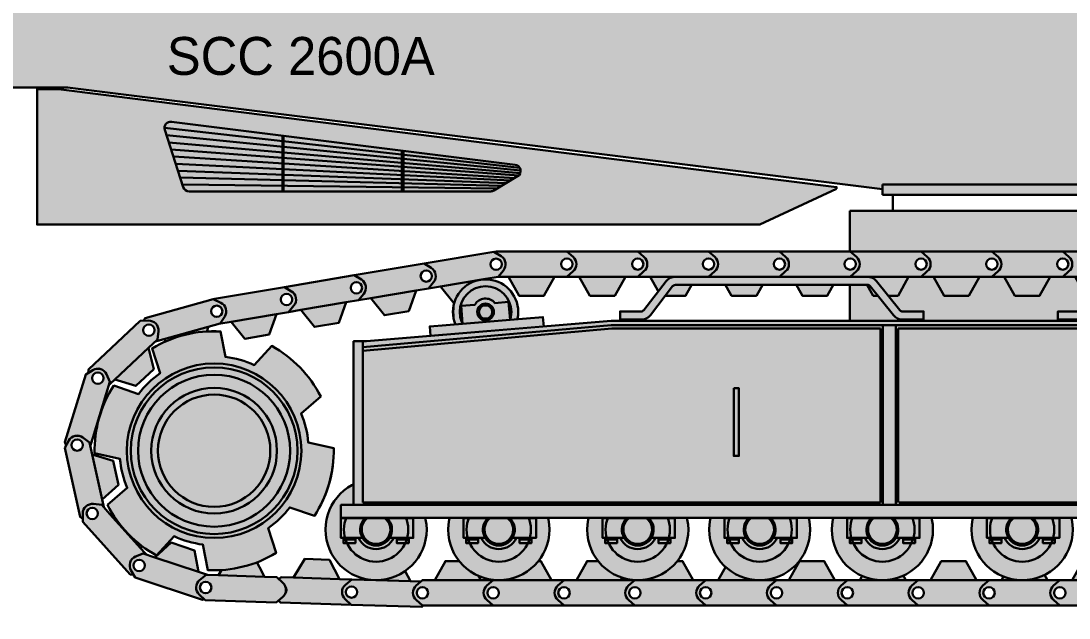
# Model space of a CAD drawing. Header units: millimetres. Extents: x -7081 to 12121, y -11735 to 22530.
# Drawn here: x -4697 to -553, y -50 to 2311 of the extents above; entities that cross this region are included whole.
import ezdxf

# ---------------------------------------------------------------- set-up
doc = ezdxf.new("R2010")
doc.units = ezdxf.units.MM
doc.layers.add('Кран SCC2600A', color=250, linetype='Continuous', lineweight=30)
doc.layers.add('Кран SCC2600A Штриховка', color=40, linetype='Continuous', lineweight=15)
doc.styles.get("Standard").update_dxf_attribs({"font": 'mipgost.ttf'})

# ---------------------------------------------------------------- blocks, each defined once
blk = doc.blocks.new('BLOCK-20160316.19221669')
at = {"color": 0, "linetype": 'ByBlock', "lineweight": -2, "ltscale": 20, "transparency": 16777216}
blk.add_wipeout([(185.37616099999997, 75.07115912853669), (143.64321067097916, 139.16403281068244), (80.90410847900354, 182.9057823886867), (6.333719718673103, 199.89968482847917), (-69.16290201602735, 187.6605791974473), (-134.54525231217622, 147.97829259811328), (-180.25192152804865, 86.65589873428229), (-199.5988399452529, 12.661085755546765), (-189.75674536299573, -63.18526401973173), (-152.16492984721407, -129.79150251303975), (-92.32075997611294, -177.41724064316003), (-18.975750802528644, -199.0977671433819), (57.14424161745867, -191.6625567239608), (124.90755214553782, -156.198922585944), (174.40458334901248, -97.8930094892242), (198.39696907490682, -25.271380292545473), (199.99999999999994, -5.684341886080802e-14)], dxfattribs=at)
blk.add_wipeout([(81.93791377509474, -32.8444307981822), (81.93791377509474, -39.530489454603895), (81.93791377509474, -53.09363701475877), (129.12238486466958, -53.09363701475877), (129.12238486466958, -39.530489454603895), (129.12238486466958, -32.8444307981822), (147.10735276902045, -32.8444307981822), (147.10735276902045, 44.713849616246534), (-139.2469879729579, 44.713849616246534), (-139.2469879729579, -32.8444307981822), (-129.1223848646696, -32.8444307981822), (-129.1223848646696, -39.530489454603895), (-129.1223848646696, -53.09363701475877), (-81.93791377509484, -53.09363701475877), (-81.93791377509484, -39.530489454603895), (-81.93791377509484, -32.8444307981822), (-69.73810116573563, -32.844430798196896), (-69.73810116573563, -32.844430798196896), (-41.29366293541363, -65.09218685860611), (4.6282977450573526e-12, -77.08540321395992), (41.29366293542035, -65.09218685859744), (69.73810116573553, -32.8444307981822), (69.73810116573553, -32.8444307981822)], dxfattribs=at)
at = {"layer": 'Кран SCC2600A Штриховка', "ltscale": 20, "transparency": 16777216}
h = blk.add_hatch(color=252, dxfattribs=at)
h.dxf.hatch_style = 1
edge = h.paths.add_edge_path(flags=17)
edge.add_arc((0, 0), 127.1185621947896, 0, 360)
edge = h.paths.add_edge_path()
edge.add_arc((0, 0), 200, 0, 360)
h = blk.add_hatch(color=253, dxfattribs=at)
h.dxf.hatch_style = 1
edge = h.paths.add_edge_path()
edge.add_arc((0, 0), 127.1185621947896, 0, 360)
h = blk.add_hatch(color=256, dxfattribs=at)
h.dxf.hatch_style = 1
edge = h.paths.add_edge_path()
edge.add_line((69.73810116573557, -32.8444307981822), (81.93791377509478, -32.8444307981822))
edge.add_line((81.93791377509478, -32.8444307981822), (81.93791377509478, -39.53048945460387))
edge.add_line((81.93791377509478, -39.53048945460387), (81.93791377509478, -53.09363701475877))
edge.add_line((81.93791377509478, -53.09363701475877), (129.1223848646696, -53.09363701475877))
edge.add_line((129.1223848646696, -53.09363701475877), (129.1223848646696, -39.53048945460387))
edge.add_line((129.1223848646696, -39.53048945460387), (129.1223848646696, -32.8444307981822))
edge.add_line((129.1223848646696, -32.8444307981822), (147.1073527690205, -32.8444307981822))
edge.add_line((147.1073527690205, -32.8444307981822), (147.1073527690205, 44.71384961624653))
edge.add_line((147.1073527690205, 44.71384961624653), (-139.2469879729579, 44.71384961624653))
edge.add_line((-139.2469879729579, 44.71384961624653), (-139.2469879729579, -32.8444307981822))
edge.add_line((-139.2469879729579, -32.8444307981822), (-129.1223848646696, -32.8444307981822))
edge.add_line((-129.1223848646696, -32.8444307981822), (-129.1223848646696, -39.53048945460387))
edge.add_line((-129.1223848646696, -39.53048945460387), (-129.1223848646696, -53.09363701475877))
edge.add_line((-129.1223848646696, -53.09363701475877), (-81.93791377509478, -53.09363701475877))
edge.add_line((-81.93791377509478, -53.09363701475877), (-81.93791377509478, -39.53048945460387))
edge.add_line((-81.93791377509478, -39.53048945460387), (-81.93791377509478, -32.8444307981822))
edge.add_line((-81.93791377509478, -32.8444307981822), (-69.73810116573559, -32.84443079819687))
edge.add_arc((-3.462295042754345e-12, 7.347011887759436e-12), 77.08540321396725, 205.2189462702814, 334.7810537297306)
at = {"color": 0, "linetype": 'ByBlock', "lineweight": -2, "ltscale": 20, "transparency": 16777216}
for p, q in [((-129.1223848646696, -32.8444307981822), (-81.93791377509478, -32.8444307981822)), ((-129.1223848646696, -39.53048945460387), (-81.93791377509478, -39.53048945460387)), ((-69.73810116573559, -32.8444307981822), (-53.76589781082839, -32.8444307981822)), ((53.76589781082748, -32.8444307981822), (69.73810116573557, -32.8444307981822)), ((81.93791377509478, -32.8444307981822), (129.1223848646696, -32.8444307981822)), ((129.1223848646696, -39.53048945460387), (81.93791377509478, -39.53048945460387))]:
    blk.add_line(p, q, dxfattribs=at)
blk.add_lwpolyline([(69.73810116573557, -32.8444307981822), (81.93791377509478, -32.8444307981822), (81.93791377509478, -39.53048945460387), (81.93791377509478, -53.09363701475877), (129.1223848646696, -53.09363701475877), (129.1223848646696, -39.53048945460387), (129.1223848646696, -32.8444307981822), (147.1073527690205, -32.8444307981822), (147.1073527690205, 44.71384961624653), (-139.2469879729579, 44.71384961624653), (-139.2469879729579, -32.8444307981822), (-129.1223848646696, -32.8444307981822), (-129.1223848646696, -39.53048945460387), (-129.1223848646696, -53.09363701475877), (-81.93791377509478, -53.09363701475877), (-81.93791377509478, -39.53048945460387), (-81.93791377509478, -32.8444307981822), (-69.73810116573559, -32.84443079819687, 0.6343873962187444)], format="xyb", close=True, dxfattribs=at)
for radius in [200, 127.1185621947896]:
    blk.add_circle((0, 0), radius, dxfattribs=at)
for radius, start, end in [(63.00419352599442, 134.7897806652865, 45.21021933471346), (56.69597615908138, 127.9395360976482, 52.06046390235183)]:
    blk.add_arc((0, 0), radius, start, end, dxfattribs=at)
blk = doc.blocks.new('BLOCK-20160316.19374968')
at = {"color": 0, "linetype": 'ByBlock', "lineweight": -2, "ltscale": 20, "transparency": 16777216}
blk.add_wipeout([(109.75318696277326, 42.37121357263953), (69.38544334366357, 88.48863915763633), (12.29803868761112, 110.79110308254837), (-48.64132401812986, 104.25155107158986), (-99.6966968135061, 70.34402128525716), (-129.36001803425705, 16.71139090374004), (-130.9450701270739, -44.55735543033262), (-104.09457674225088, -99.65202552170771), (-54.86073408696837, -136.15408580439276), (5.658975512744901, -145.83584274475572), (63.82319539168569, -126.51499407395141), (106.52150460154046, -82.5465274404022), (124.12955317788825, -23.8410907857033), (124.302237310318, -17.166142780078246)], dxfattribs=at)
at = {"layer": 'Кран SCC2600A Штриховка', "ltscale": 20, "transparency": 16777216}
h = blk.add_hatch(color=252, dxfattribs=at)
h.dxf.hatch_style = 1
edge = h.paths.add_edge_path()
edge.add_arc((-4.791125409393544, -17.16614278007819), 129.0933627197116, 0, 360)
edge = h.paths.add_edge_path(flags=17)
edge.add_arc((-4.791125409393544, -17.16614278007819), 101.9059739411217, 0, 360)
h = blk.add_hatch(color=253, dxfattribs=at)
h.dxf.hatch_style = 1
edge = h.paths.add_edge_path()
edge.add_arc((-4.791125409393544, -17.16614278007819), 101.9059739411217, 0, 360)
at = {"color": 0, "linetype": 'ByBlock', "lineweight": -2, "ltscale": 20, "transparency": 16777216}
for radius in [129.0933627197116, 101.9059739411217]:
    blk.add_circle((-4.791125409393544, -17.16614278007819), radius, dxfattribs=at)
blk.add_wipeout([(-47.091276200917925, 11.647688780612953), (-31.18720892082073, 28.519213275305617), (-9.231497094088766, 35.97135478002588), (13.656533563967333, 32.266527196891104), (32.140172276430576, 18.268570389842353), (32.140172276430576, 18.268570389842353), (86.45659871138741, 22.807457861590592), (92.36616084595956, -47.91169940837398), (222.04870145172433, -37.074932384222905), (225.1806811071831, -74.55502934859214), (-222.04870145172433, -111.92721994963267), (-225.1806811071831, -74.44712298526338), (-95.4981405014182, -63.610355961111054), (-101.40770263599076, 7.108801308854709)], dxfattribs=at)
at = {"layer": 'Кран SCC2600A Штриховка', "ltscale": 20, "transparency": 16777216}
h = blk.add_hatch(color=256, dxfattribs=at)
h.dxf.hatch_style = 1
edge = h.paths.add_edge_path()
edge.add_arc((-5.232977615250273, -11.87854025987964), 48.01667016102455, 38.891438246360394, 150.662073032461, ccw=False)
edge.add_line((32.14017227643058, 18.26857038984235), (86.45659871138741, 22.80745786159059))
edge.add_line((86.45659871138741, 22.80745786159059), (92.36616084595953, -47.91169940837395))
edge.add_line((92.36616084595953, -47.91169940837394), (222.0487014517244, -37.07493238422285))
edge.add_line((222.0487014517244, -37.07493238422285), (225.1806811071831, -74.55502934859214))
edge.add_line((225.1806811071831, -74.55502934859214), (-222.0487014517244, -111.9272199496327))
edge.add_line((-222.0487014517244, -111.9272199496327), (-225.1806811071831, -74.44712298526338))
edge.add_line((-225.1806811071831, -74.44712298526338), (-95.49814050141822, -63.61035596111105))
edge.add_line((-95.49814050141822, -63.61035596111105), (-101.4077026359907, 7.108801308854709))
edge.add_line((-101.4077026359907, 7.108801308854709), (-47.09127620091795, 11.64768878061295))
at = {"color": 0, "linetype": 'ByBlock', "lineweight": -2, "ltscale": 20, "transparency": 16777216, "extrusion": (0, 0, -1)}
blk.add_line((92.36616084595953, -47.91169940837394), (-95.49814050141812, -63.61035596111228), dxfattribs=at)
at = {"color": 0, "linetype": 'ByBlock', "lineweight": -2, "ltscale": 20, "transparency": 16777216}
blk.add_lwpolyline([(-47.09127620091795, 11.64768878061295, -0.530426379893981), (32.14017227643058, 18.26857038984235), (86.45659871138741, 22.80745786159059), (92.36616084595953, -47.91169940837394), (222.0487014517244, -37.07493238422285), (225.1806811071831, -74.55502934859214), (-222.0487014517244, -111.9272199496327), (-225.1806811071831, -74.44712298526338), (-95.49814050141822, -63.61035596111105), (-101.4077026359907, 7.108801308854709)], format="xyb", close=True, dxfattribs=at)
for radius in [32.99386767645013, 26.30841443580197]:
    blk.add_circle((-4.791125409393544, -17.16614278007819), radius, dxfattribs=at)
blk = doc.blocks.new('BLOCK-20160317.13205085')
at = {"color": 0, "linetype": 'ByBlock', "lineweight": -2, "ltscale": 20, "transparency": 16777216}
blk.add_wipeout([(304.75910086046525, 28.46221382663407), (304.75910086046525, 28.46221382663407), (314.33020873013436, 15.638013297005216), (317.7241393716538, -7.02016222930979e-12), (314.3302087301284, -15.638013297017949), (304.75910086045434, -28.462213826643136), (304.75910086045434, -28.462213826643136), (280.0000000000002, -50), (0, -50), (-24.75910086046474, -28.46221382663407), (-24.75910086046474, -28.46221382663407), (-34.33020873013069, -15.638013297007546), (-37.72413937165078, 7.105427357601002e-13), (-34.330208730130096, 15.638013297008797), (-24.759100860463604, 28.46221382663498), (-24.759100860463604, 28.46221382663498), (0, 50), (48.995706747247624, 50), (91.11488552066909, 125.17473679813708), (188.88511447933143, 125.17473679813708), (231.0042932527538, 50), (280.0000000000002, 50)], dxfattribs=at)
at = {"layer": 'Кран SCC2600A Штриховка', "ltscale": 20, "transparency": 16777216}
h = blk.add_hatch(color=252, dxfattribs=at)
h.dxf.hatch_style = 1
h.paths.add_polyline_path([(231.0042932527538, 50), (188.8851144793314, 125.174736798137), (91.11488552066908, 125.174736798137), (48.9957067472476, 50)])
h = blk.add_hatch(color=253, dxfattribs=at)
h.dxf.hatch_style = 1
h.paths.add_polyline_path([(48.9957067472476, 50), (0, 49.99999999999999), (-24.75910086046537, 28.46221382663346, 0.4555175711262982), (-24.75910086046531, -28.46221382663357), (2.842170943040401e-14, -50), (280.0000000000002, -50), (304.7591008604703, -28.46221382662927, 0.4555175711262988), (304.75910086047, 28.46221382662989), (280.0000000000002, 49.99999999999999), (231.0042932527538, 50)])
h.paths.add_polyline_path([(-22.52294413537459, 0, -1), (22.52294413537459, 0, -1)], flags=16)
at = {"color": 0, "linetype": 'ByBlock', "lineweight": -2, "ltscale": 20, "transparency": 16777216}
blk.add_lwpolyline([(280.0000000000002, 50), (304.7591008604652, 28.46221382663407, -0.4555175711265192), (304.7591008604543, -28.46221382664316), (280.0000000000002, -50), (0, -50), (-24.75910086046474, -28.46221382663407, -0.4555175711263229), (-24.7591008604636, 28.46221382663498), (0, 50), (48.9957067472476, 50), (91.11488552066908, 125.174736798137), (188.8851144793314, 125.174736798137), (231.0042932527538, 50)], format="xyb", close=True, dxfattribs=at)
blk.add_lwpolyline([(48.9957067472476, 50), (231.0042932527538, 50)], dxfattribs=at)
blk.add_circle((0, 0), 22.5229441353746, dxfattribs=at)
blk = doc.blocks.new('BLOCK-20180425.191503')
at = {"color": 0, "linetype": 'ByBlock', "lineweight": -2, "ltscale": 20, "transparency": 16777216}
blk.add_wipeout([(90.2999437700164, 264.3735077046913), (90.2999437700164, 264.3735077046913), (80.06546056718071, 265.5184737224099), (70.33700883161146, 268.8967603353394), (61.59559992535833, 274.34133230607404), (54.273442088679076, 281.5829894524195), (54.273442088679076, 281.58298945241586), (-38.63230480324273, 396.58523830778904), (-38.63230480324273, 396.58523830778904), (-40.83206710585364, 398.7608161571461), (-43.458208499205284, 400.3965039478462), (-46.38088264363432, 401.4114271036033), (-49.45558150132274, 401.75540399398415), (-808.1547831475691, 401.75540399398415), (-808.1547831475691, 401.75540399398415), (-811.3070200152943, 401.39362514167624), (-814.2953321967416, 400.3271020455941), (-816.9643195245353, 398.6112967383542), (-819.1751875714781, 396.3354356513664), (-819.1751875714781, 396.3354356513664), (-906.9788890389955, 282.41448587195737), (-906.9788890389955, 282.41448587195737), (-914.3380136028918, 274.83902461710204), (-923.2220400520346, 269.1277724232641), (-933.1689754240724, 265.57772956785993), (-943.6615526706373, 264.37350770469675), (-1027.0593004422626, 264.37350770469675), (-1027.0593004422626, 296.7735077047), (-943.6615526706373, 296.7735077047), (-943.6615526706373, 296.7735077047), (-940.5093158028976, 297.1352865570043), (-937.5210036214467, 298.201809653081), (-934.8520162936529, 299.9176149603263), (-932.6411482466974, 302.1934760473159), (-844.8374467791928, 416.114425826725), (-844.8374467791928, 416.114425826725), (-837.4783222152964, 423.68988708158577), (-828.5942957661537, 429.40113927541825), (-818.6473603941304, 432.9511821308224), (-808.1547831475691, 434.1554039939856), (-49.455581501293636, 434.1554039939856), (-49.455581501293636, 434.1554039939856), (-39.2210982984725, 433.01043797627244), (-29.492646562888694, 429.6321513633429), (-20.751237656637386, 424.18757939260104), (-13.429079819956314, 416.94592224625194), (79.47666707193457, 301.94367339087876), (79.47666707193457, 301.94367339087876), (81.67642937454548, 299.76809554152896), (84.30257076789894, 298.13240775082704), (87.22524491232798, 297.11748459507544), (90.2999437700164, 296.77350770469457), (173.03923488905457, 296.7735077046982), (173.03923488905457, 264.37350770469675)], dxfattribs=at)
at = {"layer": 'Кран SCC2600A Штриховка', "ltscale": 20, "transparency": 16777216}
h = blk.add_hatch(color=256, dxfattribs=at)
h.dxf.hatch_style = 1
edge = h.paths.add_edge_path()
edge.add_line((173.03923488906, 264.3735077046986), (90.2999437700164, 264.3735077046913))
edge.add_arc((90.29994377005428, 310.6873685400103), 46.31386083531902, 218.9333669264094, 269.99999999995316, ccw=False)
edge.add_line((54.27344208866998, 281.582989452414), (-38.63230480324637, 396.5852383077909))
edge.add_arc((-49.45558150132838, 387.8415431587119), 13.91386083527039, 38.93336692630955, 89.99999999997677)
edge.add_line((-49.45558150132274, 401.7554039939823), (-808.1547831475727, 401.7554039939823))
edge.add_arc((-808.154783147565, 387.8415431587061), 13.91386083527624, 90.00000000003183, 142.3770362018057)
edge.add_line((-819.1751875714763, 396.3354356513664), (-906.9788890389937, 282.4144858719592))
edge.add_arc((-943.6615526706329, 310.6873685400312), 46.3138608353326, 269.999999999999, 322.37703620177183, ccw=False)
edge.add_line((-943.6615526706337, 264.3735077046986), (-1027.05930044227, 264.3735077046949))
edge.add_line((-1027.05930044227, 264.3735077046949), (-1027.05930044227, 296.7735077047))
edge.add_line((-1027.05930044227, 296.7735077047), (-943.6615526706337, 296.7735077047))
edge.add_arc((-943.6615526706267, 310.6873685399982), 13.91386083529818, 269.9999999999715, 322.3770362017612)
edge.add_line((-932.6411482467047, 302.1934760473159), (-844.8374467791909, 416.1144258267268))
edge.add_arc((-808.1547831475815, 387.841543158706), 46.31386083527772, 89.99999999998909, 142.3770362017996, ccw=False)
edge.add_line((-808.1547831475727, 434.1554039939838), (-49.45558150129727, 434.1554039939838))
edge.add_arc((-49.45558150131966, 387.8415431587233), 46.31386083526053, 38.93336692635751, 89.99999999997232, ccw=False)
edge.add_line((-13.4290798199545, 416.9459222462501), (79.47666707193639, 301.9436733908769))
edge.add_arc((90.29994377002276, 310.6873685399846), 13.91386083529182, 218.9333669263902, 269.9999999999738)
edge.add_line((90.2999437700164, 296.7735077046927), (173.03923488906, 296.7735077046964))
edge.add_line((173.03923488906, 296.7735077046964), (173.03923488906, 264.3735077046986))
at = {"color": 0, "linetype": 'ByBlock', "lineweight": -2, "ltscale": 20, "transparency": 16777216}
blk.add_lwpolyline([(173.03923488906, 264.3735077046986), (90.2999437700164, 264.3735077046913, -0.2265825463331212), (54.27344208866998, 281.582989452414), (-38.63230480324637, 396.5852383077909, 0.2265825463336874), (-49.45558150132274, 401.7554039939823), (-808.1547831475727, 401.7554039939823, 0.2326016675290518), (-819.1751875714763, 396.3354356513664), (-906.9788890389937, 282.4144858719592, -0.232601667529047), (-943.6615526706337, 264.3735077046986), (-1027.05930044227, 264.3735077046949), (-1027.05930044227, 296.7735077047), (-943.6615526706337, 296.7735077047, 0.2326016675291255), (-932.6411482467047, 302.1934760473159), (-844.8374467791909, 416.1144258267268, -0.23260166752922), (-808.1547831475727, 434.1554039939838), (-49.45558150129727, 434.1554039939838, -0.2265825463334474), (-13.4290798199545, 416.9459222462501), (79.47666707193639, 301.9436733908769, 0.2265825463333038), (90.2999437700164, 296.7735077046927), (173.03923488906, 296.7735077046964)], format="xyb", close=True, dxfattribs=at)
blk.add_wipeout([(3745.6025382645234, -141.45789814504587), (3861.4854194518725, -141.45789814504587), (3861.4854194518725, -36.964352857618906), (3844.674757687162, -20.153691092912595), (1856.6229737633682, 259.5145909926505), (-2793.435306651075, 259.5145909926505), (-3760.4304186163135, 178.70879637366306), (-3811.053434157759, 178.70879637366306), (-3811.053434157759, -468.31065132018557), (-3861.485419451878, -468.31065132018557), (-3861.485419451878, -518.9336668616306), (3800.9288310494658, -518.9336668616306), (3861.4854194518725, -485.12131308489825), (3861.4854194518725, -357.1310473763365), (3745.6025382645234, -357.1310473763365)], dxfattribs=at)
at = {"layer": 'Кран SCC2600A Штриховка', "ltscale": 20, "transparency": 16777216}
h = blk.add_hatch(color=256, dxfattribs=at)
h.dxf.hatch_style = 1
h.paths.add_polyline_path([(3745.602538264526, -357.1310473763369), (3745.602538264526, -141.4578981450468), (3861.485419451876, -141.4578981450468), (3861.485419451876, -36.96435285761982), (3844.674757687166, -20.1536910929135), (1856.622973763369, 259.5145909926505), (-2793.435306651074, 259.5145909926505), (-3760.430418616314, 178.7087963736631), (-3811.053434157759, 178.7087963736631), (-3811.053434157759, -468.3106513201856), (-3861.485419451878, -468.3106513201856), (-3861.485419451878, -518.9336668616306), (3800.928831049468, -518.9336668616306), (3861.485419451876, -485.1213130848992), (3861.485419451876, -357.1310473763369)])
at = {"color": 0, "linetype": 'ByBlock', "lineweight": -2, "ltscale": 20, "transparency": 16777216}
for points in [[(3745.602538264526, -357.1310473763369), (3745.602538264526, -141.4578981450468), (3861.485419451876, -141.4578981450468), (3861.485419451876, -36.96435285761982), (3844.674757687166, -20.1536910929135), (1856.622973763369, 259.5145909926505), (-2793.435306651074, 259.5145909926505), (-3760.430418616314, 178.7087963736631), (-3811.053434157759, 178.7087963736631), (-3811.053434157759, -468.3106513201856), (-3861.485419451878, -468.3106513201856), (-3861.485419451878, -518.9336668616306), (3800.928831049468, -518.9336668616306), (3861.485419451876, -485.1213130848992), (3861.485419451876, -357.1310473763369)], [(-2308.218478442512, -6.781573780077451), (-2288.013778182052, -6.781573780077451), (-2288.013778182052, -274.2030365068276), (-2308.218478442512, -274.2030365068276)]]:
    blk.add_lwpolyline(points, close=True, dxfattribs=at)
for points in [[(-2793.435306651074, 242.7039292279369), (-3773.993566176476, 155.021045705209)], [(-3773.993566176476, 140.7393426286289), (-2789.996762199204, 229.140781667782)], [(859.2540524732613, 242.7039292279369), (-2793.435306651074, 242.7039292279369)], [(-2789.996762199204, 229.140781667782), (-1728.632708054814, 229.140781667782)], [(-1728.632708054814, 229.140781667782), (-1728.632708054814, -458.1860482119009)], [(-1718.508104946523, 242.7039292279369), (-1718.508104946523, -468.3106513201856)], [(-1667.885089405077, 242.7039292279369), (-1667.885089405077, -468.3106513201856)], [(-1657.760486296793, 229.140781667782), (849.1294493649766, 229.140781667782)], [(-1657.760486296793, -458.1860482119009), (-1657.760486296793, 229.140781667782)], [(-3773.993566176476, 178.7087963736631), (-3773.993566176476, -458.1860482119009)], [(-3811.053434157759, -468.3106513201856), (3827.864095922459, -468.3106513201856)], [(-1728.632708054814, -458.1860482119009), (-3773.993566176476, -458.1860482119009)], [(849.1294493649766, -458.1860482119009), (-1654.512972092249, -458.1860482119009)]]:
    blk.add_lwpolyline(points, dxfattribs=at)
blk.add_wipeout([(-1640.5907624111605, 264.3735077046913), (-1640.5907624111605, 264.3735077046913), (-1650.8252456139962, 265.5184737224099), (-1660.5536973495655, 268.8967603353394), (-1669.2951062558186, 274.34133230607404), (-1676.6172640924979, 281.5829894524195), (-1676.6172640924979, 281.58298945241586), (-1769.5230109844197, 396.58523830778904), (-1769.5230109844197, 396.58523830778904), (-1771.7227732870306, 398.7608161571461), (-1774.3489146803822, 400.3965039478462), (-1777.2715888248113, 401.4114271036033), (-1780.3462876824997, 401.75540399398415), (-2539.045489328746, 401.75540399398415), (-2539.045489328746, 401.75540399398415), (-2542.197726196471, 401.39362514167624), (-2545.1860383779185, 400.3271020455941), (-2547.8550257057123, 398.6112967383542), (-2550.065893752655, 396.3354356513664), (-2550.065893752655, 396.3354356513664), (-2637.8695952201724, 282.41448587195737), (-2637.8695952201724, 282.41448587195737), (-2645.2287197840687, 274.83902461710204), (-2654.1127462332115, 269.1277724232641), (-2664.0596816052494, 265.57772956785993), (-2674.5522588518143, 264.37350770469675), (-2757.9500066234395, 264.37350770469675), (-2757.9500066234395, 296.7735077047), (-2674.5522588518143, 296.7735077047), (-2674.5522588518143, 296.7735077047), (-2671.4000219840746, 297.1352865570043), (-2668.4117098026236, 298.201809653081), (-2665.74272247483, 299.9176149603263), (-2663.5318544278744, 302.1934760473159), (-2575.7281529603697, 416.114425826725), (-2575.7281529603697, 416.114425826725), (-2568.3690283964734, 423.68988708158577), (-2559.4850019473306, 429.40113927541825), (-2549.5380665753073, 432.9511821308224), (-2539.045489328746, 434.1554039939856), (-1780.3462876824706, 434.1554039939856), (-1780.3462876824706, 434.1554039939856), (-1770.1118044796494, 433.01043797627244), (-1760.3833527440656, 429.6321513633429), (-1751.6419438378143, 424.18757939260104), (-1744.3197860011333, 416.94592224625194), (-1651.4140391092424, 301.94367339087876), (-1651.4140391092424, 301.94367339087876), (-1649.2142768066315, 299.76809554152896), (-1646.588135413278, 298.13240775082704), (-1643.665461268849, 297.11748459507544), (-1640.5907624111605, 296.77350770469457), (-1557.8514712921224, 296.7735077046982), (-1557.8514712921224, 264.37350770469675)], dxfattribs=at)
at = {"layer": 'Кран SCC2600A Штриховка', "ltscale": 20, "transparency": 16777216}
h = blk.add_hatch(color=256, dxfattribs=at)
h.dxf.hatch_style = 1
edge = h.paths.add_edge_path()
edge.add_line((-1557.851471292117, 264.3735077046986), (-1640.590762411161, 264.3735077046913))
edge.add_arc((-1640.590762411123, 310.6873685400103), 46.31386083531902, 218.9333669264093, 269.99999999995305, ccw=False)
edge.add_line((-1676.617264092507, 281.582989452414), (-1769.523010984423, 396.5852383077909))
edge.add_arc((-1780.346287682505, 387.8415431587119), 13.91386083527042, 38.93336692630945, 89.9999999999766)
edge.add_line((-1780.3462876825, 401.7554039939823), (-2539.04548932875, 401.7554039939823))
edge.add_arc((-2539.045489328742, 387.8415431587061), 13.91386083527624, 90.00000000003183, 142.3770362018057)
edge.add_line((-2550.065893752653, 396.3354356513664), (-2637.869595220171, 282.4144858719592))
edge.add_arc((-2674.55225885181, 310.6873685400312), 46.31386083533252, 269.99999999999886, 322.3770362017717, ccw=False)
edge.add_line((-2674.552258851811, 264.3735077046986), (-2757.950006623447, 264.3735077046949))
edge.add_line((-2757.950006623447, 264.3735077046949), (-2757.950006623447, 296.7735077047))
edge.add_line((-2757.950006623447, 296.7735077047), (-2674.552258851811, 296.7735077047))
edge.add_arc((-2674.552258851804, 310.6873685399982), 13.91386083529818, 269.9999999999719, 322.3770362017615)
edge.add_line((-2663.531854427882, 302.1934760473159), (-2575.728152960368, 416.1144258267268))
edge.add_arc((-2539.045489328758, 387.841543158706), 46.31386083527781, 89.99999999998931, 142.3770362017997, ccw=False)
edge.add_line((-2539.04548932875, 434.1554039939838), (-1780.346287682474, 434.1554039939838))
edge.add_arc((-1780.346287682496, 387.8415431587233), 46.31386083526053, 38.93336692635762, 89.99999999997237, ccw=False)
edge.add_line((-1744.319786001131, 416.9459222462501), (-1651.414039109241, 301.9436733908769))
edge.add_arc((-1640.590762411154, 310.6873685399846), 13.91386083529182, 218.9333669263902, 269.9999999999738)
edge.add_line((-1640.590762411161, 296.7735077046927), (-1557.851471292117, 296.7735077046964))
edge.add_line((-1557.851471292117, 296.7735077046964), (-1557.851471292117, 264.3735077046986))
at = {"color": 0, "linetype": 'ByBlock', "lineweight": -2, "ltscale": 20, "transparency": 16777216}
blk.add_lwpolyline([(-1557.851471292117, 264.3735077046986), (-1640.590762411161, 264.3735077046913, -0.2265825463331212), (-1676.617264092507, 281.582989452414), (-1769.523010984423, 396.5852383077909, 0.2265825463336874), (-1780.3462876825, 401.7554039939823), (-2539.04548932875, 401.7554039939823, 0.2326016675290518), (-2550.065893752653, 396.3354356513664), (-2637.869595220171, 282.4144858719592, -0.232601667529047), (-2674.552258851811, 264.3735077046986), (-2757.950006623447, 264.3735077046949), (-2757.950006623447, 296.7735077047), (-2674.552258851811, 296.7735077047, 0.2326016675291255), (-2663.531854427882, 302.1934760473159), (-2575.728152960368, 416.1144258267268, -0.23260166752922), (-2539.04548932875, 434.1554039939838), (-1780.346287682474, 434.1554039939838, -0.2265825463334474), (-1744.319786001131, 416.9459222462501), (-1651.414039109241, 301.9436733908769, 0.2265825463333038), (-1640.590762411161, 296.7735077046927), (-1557.851471292117, 296.7735077046964)], format="xyb", close=True, dxfattribs=at)
blk = doc.blocks.new('BLOCK-20180426.095352')
at = {"color": 0, "linetype": 'ByBlock', "lineweight": -2, "ltscale": 20, "transparency": 16777216}
blk.add_wipeout([(-591.0885982124064, 287.3690790733424), (-625.7579251210251, 200.98193374663379), (-647.8753466324451, 110.56334731839593), (-656.9972154969904, 17.92700124185535), (-652.9405586663979, -75.06893760147977), (-650.244591991679, -95.6487800744942), (-508.1090713084161, -108.11578515017595), (-508.10907130841593, -108.11578515017595), (-497.8804485690206, -148.25285925512253), (-484.4866431134686, -187.4474432721736), (-468.01280357865465, -225.4503648944917), (-448.5636593475357, -262.02002758815047), (-448.56365934753546, -262.02002758815047), (-544.4132218515641, -368.2132023941664), (-544.4132218515641, -368.2132023941664), (-486.93442289341357, -441.4312928934911), (-419.6883408287513, -505.79483500384777), (-344.0238462455845, -560.012778210067), (-261.45867234361873, -602.9975797633728), (-242.2880226103296, -610.9527253755003), (-160.4235191636326, -494.09325622163226), (-160.42351916363285, -494.09325622163226), (-120.54948198557334, -505.30354613598513), (-79.90907380837733, -513.3014623666047), (-38.76065849812945, -518.0361596427211), (2.6341705178488946, -519.4775380035354), (2.6341705178495305, -519.4775380035354), (46.675376362532816, -655.5822814762339), (46.67537636253277, -655.5822814762339), (138.82350223022112, -642.4132266484564), (228.18700580717808, -616.3581823300232), (312.9733692556944, -577.9397794589976), (391.48188632777635, -527.9286421681204), (407.95656938134965, -515.303945301006), (347.68555214881417, -385.977471067308), (347.68555214881394, -385.9774710673082), (377.3309665861715, -357.0506868775045), (404.5775693066952, -325.85401909204836), (429.2521450812153, -292.58579474698274), (451.1978298653848, -257.4575104154069), (451.1978298653852, -257.45751041540643), (591.0885982124067, -287.3690790733417), (591.0885982124066, -287.36907907334216), (625.7579251210256, -200.98193374663379), (647.8753466324454, -110.56334731839593), (656.9972154969906, -17.927001241855578), (652.9405586663984, 75.06893760147977), (650.2445919916795, 95.64878007449465), (508.1090713084166, 108.11578515017663), (508.1090713084166, 108.11578515017663), (497.8804485690209, 148.2528592551232), (484.4866431134691, 187.44744327217427), (468.012803578655, 225.45036489449217), (448.56365934753603, 262.02002758815115), (448.5636593475359, 262.02002758815115), (544.4132218515646, 368.21320239416696), (544.4132218515645, 368.21320239416696), (486.9344228934138, 441.4312928934919), (419.6883408287515, 505.79483500384845), (344.02384624558476, 560.0127782100676), (261.4586723436192, 602.9975797633729), (242.2880226103301, 610.9527253755009), (160.42351916363307, 494.0932562216328), (160.42351916363307, 494.0932562216328), (120.54948198557351, 505.30354613598547), (79.90907380837736, 513.3014623666052), (38.76065849812935, 518.0361596427217), (-2.634170517849128, 519.4775380035358), (-2.6341705178490114, 519.4775380035358), (-46.67537636253282, 655.5822814762341), (-46.67537636253265, 655.5822814762341), (-138.8235022302209, 642.4132266484571), (-228.1870058071777, 616.3581823300235), (-312.9733692556942, 577.9397794589981), (-391.48188632777595, 527.9286421681209), (-407.95656938134914, 515.3039453010063), (-347.6855521488137, 385.97747106730844), (-347.6855521488137, 385.97747106730844), (-377.3309665861714, 357.05068687750463), (-404.57756930669524, 325.8540190920485), (-429.2521450812152, 292.58579474698263), (-451.1978298653848, 257.45751041540666), (-451.19782986538473, 257.4575104154069), (-591.0885982087638, 287.3690790807782)], dxfattribs=at)
at = {"layer": 'Кран SCC2600A Штриховка', "ltscale": 20, "transparency": 16777216}
h = blk.add_hatch(color=253, dxfattribs=at)
h.dxf.hatch_style = 1
edge = h.paths.add_edge_path()
edge.add_arc((-3.270315573900007e-09, 5.10311792822904e-10), 657.2417504541299, 154.0724058195167, 188.3680057124464)
edge.add_line((-650.244591991679, -95.64878007449443), (-508.1090713084162, -108.1157851501763))
edge.add_arc((-6.255902462726226e-09, -2.443101720928098e-09), 519.4842166395958, 192.0122844681675, 210.2905333698416)
edge.add_line((-448.5636593475356, -262.0200275881507), (-544.4132218515642, -368.2132023941665))
edge.add_arc((1.343778421869501e-10, 1.519424586149398e-10), 657.2417504574904, 214.0724058187176, 248.3680057123558)
edge.add_line((-242.2880226103298, -610.9527253755004), (-160.4235191636328, -494.0932562216324))
edge.add_arc((-8.608793677922222e-10, -5.360107024898753e-09), 519.4842166408592, 252.0122844682441, 270.2905333698219)
edge.add_line((2.63417051784927, -519.4775380035353), (46.67537636253255, -655.5822814762339))
edge.add_arc((1.509931735199643e-09, -3.83965925720986e-09), 657.2417504533569, 274.0724058191427, 308.3680057124652)
edge.add_line((407.9565693813493, -515.303945301006), (347.6855521488138, -385.977471067308))
edge.add_arc((1.086675638362067e-09, -9.073914952750783e-10), 519.4842166448217, 312.0122844689263, 330.2905333697519)
edge.add_line((451.1978298653848, -257.4575104154064), (591.0885982124063, -287.3690790733418))
edge.add_arc((3.27054294757545e-09, -5.102123168398975e-10), 657.2417504541296, 334.0724058195166, 368.3680057124463)
edge.add_line((650.244591991679, 95.64878007449443), (508.1090713084161, 108.1157851501763))
edge.add_arc((6.256072992982809e-09, 2.443300672894111e-09), 519.4842166395956, 12.01228446816745, 30.29053336984158)
edge.add_line((448.5636593475356, 262.0200275881507), (544.4132218515641, 368.2132023941665))
edge.add_arc((-1.346052158623934e-10, -1.519424586149398e-10), 657.2417504574905, 34.07240581871755, 68.36800571235577)
edge.add_line((242.2880226103298, 610.9527253755004), (160.4235191636328, 494.0932562216325))
edge.add_arc((8.612062174506718e-10, 5.361414423532551e-09), 519.4842166408579, 72.01228446824413, 90.29053336982192)
edge.add_line((-2.63417051784927, 519.4775380035353), (-46.67537636253306, 655.5822814762338))
edge.add_arc((-1.510102265456226e-09, 3.83965925720986e-09), 657.2417504533569, 94.07240581914274, 128.3680057124652)
edge.add_line((-407.9565693813493, 515.303945301006), (-347.6855521488139, 385.977471067308))
edge.add_arc((-1.087471446226118e-09, 9.080167728825472e-10), 519.4842166448207, 132.0122844689263, 150.290533369752)
edge.add_line((-451.1978298653848, 257.4575104154064), (-591.0885982087639, 287.3690790807777))
at = {"color": 0, "linetype": 'ByBlock', "lineweight": -2, "ltscale": 20, "transparency": 16777216}
for points in [[(-591.0885982124064, 287.3690790733418, 0.1507698625674712), (-650.244591991679, -95.64878007449443), (-508.1090713084162, -108.1157851501763, 0.07992343405311048), (-448.5636593475356, -262.0200275881507), (-544.4132218515642, -368.2132023941665, 0.1507698625706332), (-242.2880226103298, -610.9527253755004), (-160.4235191636328, -494.0932562216324, 0.07992343405268734), (2.63417051784927, -519.4775380035353), (46.67537636253255, -655.5822814762339, 0.1507698625692245), (407.9565693813493, -515.303945301006), (347.6855521488138, -385.977471067308, 0.07992343404938455), (451.1978298653848, -257.4575104154064), (591.0885982124063, -287.3690790733418, 0.1507698625674713), (650.244591991679, 95.64878007449443), (508.1090713084161, 108.1157851501763, 0.07992343405311048), (448.5636593475356, 262.0200275881507), (544.4132218515641, 368.2132023941665, 0.1507698625706332), (242.2880226103298, 610.9527253755004), (160.4235191636328, 494.0932562216325, 0.07992343405268751), (-2.63417051784927, 519.4775380035353), (-46.67537636253306, 655.5822814762338, 0.1507698625692243), (-407.9565693813493, 515.303945301006), (-347.6855521488139, 385.977471067308, 0.07992343404938466), (-451.1978298653848, 257.4575104154064), (-591.0885982087639, 287.3690790807777)], [(132.2308010600465, -643.8025580837548, 0.08829079587744211), (346.23021256704, -558.6513746961966)]]:
    blk.add_lwpolyline(points, format="xyb", dxfattribs=at)
for radius in [479.5697324358189, 458.0697878745634, 417.7695091837813, 345.2572472347238, 308.7951155160263]:
    blk.add_circle((0, 0), radius, dxfattribs=at)
blk = doc.blocks.new('BLOCK-20160316.19555636')
at = {"color": 0, "linetype": 'ByBlock', "lineweight": -2, "ltscale": 20, "transparency": 16777216}
blk.add_wipeout([(-1420.214373746661, 1560.0000000000007), (1420.214373746662, 1560.0000000000007), (1420.214373746662, 1125.3591869986712), (-1420.214373746661, 1125.3591869986712)], dxfattribs=at)
at = {"layer": 'Кран SCC2600A Штриховка', "ltscale": 20, "transparency": 16777216}
h = blk.add_hatch(color=253, dxfattribs=at)
h.dxf.hatch_style = 1
h.paths.add_polyline_path([(-1420.214373746661, 1560), (1420.214373746661, 1560), (1420.214373746661, 1125.359186998671), (-1420.214373746661, 1125.359186998671)])
at = {"color": 0, "linetype": 'ByBlock', "lineweight": -2, "ltscale": 20, "transparency": 16777216}
blk.add_lwpolyline([(-1420.214373746661, 1560), (1420.214373746661, 1560), (1420.214373746661, 1125.359186998671), (-1420.214373746661, 1125.359186998671)], close=True, dxfattribs=at)
blk.add_lwpolyline([(-3949.512818670977, 70.16241328051547), (-3296.687081710083, 50), (3352.573880339387, 50), (4109.484688348155, 109.1075810253533, 0.8670613627830548), (4173.577353453031, 1105.568334081843), (3006.157287555056, 1350), (-2813.246052005325, 1350), (-4022.743647205134, 1146.42734715977, 0.9057670430409308)], format="xyb", close=True, dxfattribs=at)
for p, rotation in [((-298.439340722347, 1350), 180), ((-3669.646265409738, 61.51878177095205), 358.2309917959891)]:
    blk.add_blockref('BLOCK-20160317.13205085', p, dxfattribs=dict(at, rotation=rotation))
for p, rotation in [((-578.4393407223433, 1350), 180), ((-3389.779712148495, 52.8751502613959), 358.2309917959891)]:
    blk.add_blockref('BLOCK-20160317.13205085', p, dxfattribs=dict(at, rotation=rotation))
at = {"color": 0, "linetype": 'ByBlock', "lineweight": -2, "ltscale": 20, "transparency": 16777216, "rotation": 180}
blk.add_blockref('BLOCK-20160317.13205085', (-858.439340722347, 1350), dxfattribs=at)
at = {"color": 0, "linetype": 'ByBlock', "lineweight": -2, "ltscale": 20, "transparency": 16777216}
blk.add_blockref('BLOCK-20160317.13205085', (-3109.82410083228, 50), dxfattribs=at)
at = {"color": 0, "linetype": 'ByBlock', "lineweight": -2, "ltscale": 20, "transparency": 16777216, "rotation": 180}
blk.add_blockref('BLOCK-20160317.13205085', (-1138.439340722347, 1350), dxfattribs=at)
at = {"color": 0, "linetype": 'ByBlock', "lineweight": -2, "ltscale": 20, "transparency": 16777216}
blk.add_blockref('BLOCK-20160317.13205085', (-2829.82410083228, 50), dxfattribs=at)
at = {"color": 0, "linetype": 'ByBlock', "lineweight": -2, "ltscale": 20, "transparency": 16777216, "rotation": 180}
blk.add_blockref('BLOCK-20160317.13205085', (-1418.439340722347, 1350), dxfattribs=at)
at = {"color": 0, "linetype": 'ByBlock', "lineweight": -2, "ltscale": 20, "transparency": 16777216}
blk.add_blockref('BLOCK-20160317.13205085', (-2549.82410083228, 50), dxfattribs=at)
at = {"color": 0, "linetype": 'ByBlock', "lineweight": -2, "ltscale": 20, "transparency": 16777216, "rotation": 180}
blk.add_blockref('BLOCK-20160317.13205085', (-1698.439340722343, 1350), dxfattribs=at)
at = {"color": 0, "linetype": 'ByBlock', "lineweight": -2, "ltscale": 20, "transparency": 16777216}
for name, p in [('BLOCK-20160316.19221669', (-2807.610569680786, 300)), ('BLOCK-20160317.13205085', (-2269.82410083228, 50))]:
    blk.add_blockref(name, p, dxfattribs=at)
at = {"color": 0, "linetype": 'ByBlock', "lineweight": -2, "ltscale": 20, "transparency": 16777216, "rotation": 180}
blk.add_blockref('BLOCK-20160317.13205085', (-1978.439340722347, 1350), dxfattribs=at)
at = {"color": 0, "linetype": 'ByBlock', "lineweight": -2, "ltscale": 20, "transparency": 16777216}
for name, p in [('BLOCK-20160316.19221669', (-2258.398608617954, 300)), ('BLOCK-20160317.13205085', (-1989.82410083228, 50))]:
    blk.add_blockref(name, p, dxfattribs=at)
at = {"color": 0, "linetype": 'ByBlock', "lineweight": -2, "ltscale": 20, "transparency": 16777216, "rotation": 180}
blk.add_blockref('BLOCK-20160317.13205085', (-2258.439340722347, 1350), dxfattribs=at)
at = {"color": 0, "linetype": 'ByBlock', "lineweight": -2, "ltscale": 20, "transparency": 16777216}
blk.add_blockref('BLOCK-20160317.13205085', (-1709.82410083228, 50), dxfattribs=at)
at = {"color": 0, "linetype": 'ByBlock', "lineweight": -2, "ltscale": 20, "transparency": 16777216, "rotation": 180}
blk.add_blockref('BLOCK-20160317.13205085', (-2538.439340722343, 1350), dxfattribs=at)
at = {"color": 0, "linetype": 'ByBlock', "lineweight": -2, "ltscale": 20, "transparency": 16777216}
for name, p in [('BLOCK-20160316.19221669', (-1776.429294613943, 300)), ('BLOCK-20160317.13205085', (-1429.82410083228, 50))]:
    blk.add_blockref(name, p, dxfattribs=at)
at = {"color": 0, "linetype": 'ByBlock', "lineweight": -2, "ltscale": 20, "transparency": 16777216, "rotation": 189.5540063490267}
blk.add_blockref('BLOCK-20160317.13205085', (-2818.367307685985, 1349.138032511248), dxfattribs=at)
at = {"color": 0, "linetype": 'ByBlock', "lineweight": -2, "ltscale": 20, "transparency": 16777216}
blk.add_blockref('BLOCK-20160317.13205085', (-1149.82410083228, 50), dxfattribs=at)
at = {"color": 0, "linetype": 'ByBlock', "lineweight": -2, "ltscale": 20, "transparency": 16777216, "rotation": 189.5540063490267}
blk.add_blockref('BLOCK-20160317.13205085', (-3094.483593284458, 1302.664418198372), dxfattribs=at)
at = {"color": 0, "linetype": 'ByBlock', "lineweight": -2, "ltscale": 20, "transparency": 16777216}
for name, p in [('BLOCK-20160316.19221669', (-1291.403496652711, 300)), ('BLOCK-20160317.13205085', (-869.8241008322802, 50))]:
    blk.add_blockref(name, p, dxfattribs=at)
at = {"color": 0, "linetype": 'ByBlock', "lineweight": -2, "ltscale": 20, "transparency": 16777216, "rotation": 189.5540063490267}
blk.add_blockref('BLOCK-20160317.13205085', (-3370.599878882931, 1256.190803885489), dxfattribs=at)
at = {"color": 0, "linetype": 'ByBlock', "lineweight": -2, "ltscale": 20, "transparency": 16777216}
for name, p in [('BLOCK-20160316.19374968', (-2855.19220866937, 1177.687308276581)), ('BLOCK-20160317.13205085', (-589.8241008322802, 50))]:
    blk.add_blockref(name, p, dxfattribs=at)
at = {"color": 0, "linetype": 'ByBlock', "lineweight": -2, "ltscale": 20, "transparency": 16777216, "rotation": 189.5540063490267}
blk.add_blockref('BLOCK-20160317.13205085', (-3646.716164481404, 1209.717189572606), dxfattribs=at)
at = {"color": 0, "linetype": 'ByBlock', "lineweight": -2, "ltscale": 20, "transparency": 16777216}
blk.add_blockref('BLOCK-20160316.19221669', (-738.7529911380043, 300), dxfattribs=at)
at = {"color": 0, "linetype": 'ByBlock', "lineweight": -2, "ltscale": 20, "transparency": 16777216, "rotation": 195.5736465419974}
blk.add_blockref('BLOCK-20160317.13205085', (-3922.832450079877, 1163.243575259723), dxfattribs=at)
at = {"color": 0, "linetype": 'ByBlock', "lineweight": -2, "ltscale": 20, "transparency": 16777216, "rotation": 223.2413198066548}
blk.add_blockref('BLOCK-20160317.13205085', (-4190.930121100377, 1088.522269128145), dxfattribs=at)
at = {"color": 0, "linetype": 'ByBlock', "lineweight": -2, "ltscale": 20, "transparency": 16777216, "rotation": 252.8394876421012}
blk.add_blockref('BLOCK-20160317.13205085', (-4392.642595126428, 898.8277143965752), dxfattribs=at)
at = {"color": 0, "linetype": 'ByBlock', "lineweight": -2, "ltscale": 20, "transparency": 16777216, "rotation": 282.4376554775476}
blk.add_blockref('BLOCK-20160317.13205085', (-4474.340946344582, 634.2576373267075), dxfattribs=at)
at = {"color": 0, "linetype": 'ByBlock', "lineweight": -2, "ltscale": 20, "transparency": 16777216, "rotation": 312.0358233129941}
blk.add_blockref('BLOCK-20160317.13205085', (-4414.703657351478, 363.8591535401429), dxfattribs=at)
at = {"color": 0, "linetype": 'ByBlock', "lineweight": -2, "ltscale": 20, "transparency": 16777216, "rotation": 341.6339911484404}
blk.add_blockref('BLOCK-20160317.13205085', (-4229.29478147495, 158.2004678039884), dxfattribs=at)
at = {"color": 0, "linetype": 'ByBlock', "lineweight": -2, "ltscale": 20, "transparency": 16777216, "rotation": 358.1795161282608}
blk.add_blockref('BLOCK-20160317.13205085', (-3966.502058672973, 70.95408613206382), dxfattribs=at)
at = {"color": 0, "linetype": 'ByBlock', "lineweight": -2, "ltscale": 20, "transparency": 16777216, "xscale": 0.7193058751974033, "yscale": 0.7193058751974033, "zscale": 0.7193058751974033, "rotation": 52.8740582598293}
blk.add_blockref('BLOCK-20180426.095352', (-3933, 611.9247418777231), dxfattribs=at)
at = {"color": 0, "linetype": 'ByBlock', "lineweight": -2, "ltscale": 20, "transparency": 16777216}
blk.add_blockref('BLOCK-20160316.19221669', (-3292.827397889345, 300), dxfattribs=at)
blk.add_blockref('BLOCK-20180425.191503', (429.4110335895748, 865.8445960060199), dxfattribs=at)
blk = doc.blocks.new('BLOCK-20160316.20435121')
at = {"color": 0, "linetype": 'ByBlock', "lineweight": -2, "ltscale": 20, "transparency": 16777216}
blk.add_wipeout([(-1775.6261488970592, 1506.082469919791), (-4633.056588402411, 1506.082469919791), (-4633.056588402411, 2041.9223136697906), (-4548.812249331553, 2041.9223136697906), (-1472.4611463903748, 1654.3219418449298), (-1472.4611463903748, 1647.6358831885004)], dxfattribs=at)
at = {"layer": 'Кран SCC2600A Штриховка', "ltscale": 20, "transparency": 16777216}
h = blk.add_hatch(color=256, dxfattribs=at)
h.dxf.hatch_style = 1
h.paths.add_polyline_path([(-1472.461146390375, 1647.635883188501), (-1775.626148897059, 1506.082469919791), (-4633.056588402411, 1506.082469919791), (-4633.056588402411, 2041.922313669791), (-4548.812249331553, 2041.922313669791), (-1472.461146390375, 1654.32194184493)])
at = {"color": 0, "linetype": 'ByBlock', "lineweight": -2, "ltscale": 20, "transparency": 16777216}
blk.add_wipeout([(1998.1763870320865, 1623.995132854281), (1998.1763870320865, 1664.4465449532145), (1627.5777072192545, 1664.4465449532145), (1627.5777072192545, 1715.0695604946532), (1988.0696295407997, 2214.156869953262), (1988.0696295407997, 2214.156869953262), (2015.6526192788124, 2264.4576751853465), (2030.0497224009405, 2319.9888893947827), (2030.3806409075542, 2377.3551061327335), (2016.6251410824016, 2433.048719361217), (1989.6242906651014, 2483.664392888555), (1951.0290325160977, 2526.1072766065045), (1903.1992391913845, 2557.782238333377), (1897.4073299469646, 2560.5596200820855), (1172.5294728098756, 2895.896550182336), (1165.1095342369272, 2897.1951161800025), (1165.1095342369272, 3220), (1165.1095342369272, 3220), (1158.0401842536398, 3261.4597450347637), (1137.631045585655, 3298.2341005881226), (1106.188566658052, 3326.167175721752), (1067.2660799844061, 3342.1022376505234), (1025.2622380286448, 3344.238455918675), (984.9239189761738, 3332.334415278835), (950.8097793172255, 3307.7353981670967), (931.7060706154548, 3282.648387173459), (761.6375960895712, 2988.668219418447), (761.6375960895712, 2967.8068786278036), (314.9759104460204, 3045.9772936163145), (-4068.2312678294684, 3045.9772936163145), (-4771.171457219254, 2968.4190132018703), (-6846.90612466578, 2968.4190132018703), (-6846.906124665779, 2048.6083723262136), (-4512.330429148205, 2048.6083723262136), (-1290.4093206885038, 1645.9407952014317), (-1290.409320688505, 1623.995132854281)], dxfattribs=at)
at = {"layer": 'Кран SCC2600A Штриховка', "ltscale": 20, "transparency": 16777216}
h = blk.add_hatch(color=256, dxfattribs=at)
h.dxf.hatch_style = 1
edge = h.paths.add_edge_path()
edge.add_line((-1290.409320688505, 1623.995132854281), (1998.176387032086, 1623.995132854281))
edge.add_line((1998.176387032086, 1623.995132854281), (1998.176387032086, 1664.446544953214))
edge.add_line((1998.176387032086, 1664.446544953214), (1627.577707219254, 1664.446544953214))
edge.add_line((1627.577707219254, 1664.446544953214), (1627.577707219254, 1715.069560494652))
edge.add_line((1627.577707219254, 1715.069560494652), (1988.069629540799, 2214.156869953261))
edge.add_arc((1800, 2350), 231.9990119300265, 324.1593310303183, 425.1741898081926)
edge.add_line((1897.407329946965, 2560.559620082085), (1172.529472809875, 2895.896550182336))
edge.add_line((1172.529472809875, 2895.896550182336), (1165.109534236927, 2897.195116180002))
edge.add_line((1165.109534236927, 2897.195116180002), (1165.109534236927, 3220))
edge.add_arc((1040, 3220), 125.1095342369269, 0, 149.9504801970128)
edge.add_line((931.7060706154543, 3282.64838717346), (761.6375960895712, 2988.668219418447))
edge.add_line((761.6375960895712, 2988.668219418447), (761.6375960895712, 2967.806878627804))
edge.add_line((761.6375960895712, 2967.806878627804), (314.9759104460209, 3045.977293616314))
edge.add_line((314.9759104460209, 3045.977293616314), (-4068.231267829468, 3045.977293616314))
edge.add_line((-4068.231267829468, 3045.977293616314), (-4771.171457219254, 2968.41901320187))
edge.add_line((-4771.171457219254, 2968.41901320187), (-6846.90612466578, 2968.41901320187))
edge.add_line((-6846.90612466578, 2968.41901320187), (-6846.906124665779, 2048.608372326213))
edge.add_line((-6846.906124665779, 2048.608372326213), (-4512.330429148205, 2048.608372326213))
edge.add_line((-4512.330429148205, 2048.608372326213), (-1290.409320688504, 1645.940795201432))
edge.add_line((-1290.409320688504, 1645.940795201432), (-1290.409320688505, 1623.995132854281))
at = {"color": 0, "linetype": 'ByBlock', "lineweight": -2, "ltscale": 20, "transparency": 16777216}
for p, q in [((-4129.181121169738, 1888.579467639739), (-2724.373948530614, 1730.252474551317)), ((-2721.349505759823, 1719.644905433446), (-4121.204377374224, 1859.883883517385)), ((-4111.946714262265, 1831.275795704907), (-2722.938860257797, 1709.517522613307)), ((-2729.731592553023, 1699.741293999199), (-4102.765951737073, 1802.905346561328)), ((-4093.661135577244, 1774.76958734577), (-2744.691969011235, 1690.306341716695)), ((-2760.953254962994, 1680.561866014033), (-4084.631327283632, 1746.865617902357)), ((-4075.675603756856, 1719.190585663681), (-2777.854083611912, 1670.434148279236)), ((-2795.432940779916, 1659.900126119959), (-4066.793056982734, 1691.741684678694)), ((-4057.982793725379, 1664.516154664337), (-2813.731463451505, 1648.934848829044)), ((1627.577707219254, 1664.446544953214), (-1290.409320688505, 1664.446544953214)), ((-1290.409320688505, 1664.446544953214), (-1290.409320688505, 1623.995132854281))]:
    blk.add_line(p, q, dxfattribs=at)
for points in [[(-1290.409320688505, 1623.995132854281), (1998.176387032086, 1623.995132854281), (1998.176387032086, 1664.446544953214), (1627.577707219254, 1664.446544953214), (1627.577707219254, 1715.069560494652), (1988.069629540799, 2214.156869953261, 0.4717098761453287), (1897.407329946965, 2560.559620082085), (1172.529472809875, 2895.896550182336), (1165.109534236927, 2897.195116180002), (1165.109534236927, 3220, 0.76698375344022), (931.7060706154543, 3282.64838717346), (761.6375960895712, 2988.668219418447), (761.6375960895712, 2967.806878627804), (314.9759104460209, 3045.977293616314), (-4068.231267829468, 3045.977293616314), (-4771.171457219254, 2968.41901320187), (-6846.90612466578, 2968.41901320187), (-6846.906124665779, 2048.608372326213), (-4512.330429148205, 2048.608372326213), (-1290.409320688504, 1645.940795201432)], [(-2742.985054457157, 1742.887652665874), (-4101.361827152943, 1912.992224145597, 0.5490135027302749), (-4127.979507772323, 1880.820433381617), (-4054.786091945467, 1654.637687050634, 0.3252490288204594), (-4031.243120890635, 1637.511280080217), (-2839.641323946985, 1637.511280080217, 0.1357913496428489), (-2826.921938395727, 1641.030537756608), (-2733.340378470446, 1697.108712607867, 0.7128344690595239)]]:
    blk.add_lwpolyline(points, format="xyb", close=True, dxfattribs=at)
for points in [[(-1472.461146390375, 1647.635883188501), (-1775.626148897059, 1506.082469919791), (-4633.056588402411, 1506.082469919791), (-4633.056588402411, 2041.922313669791), (-4548.812249331553, 2041.922313669791), (-1472.461146390375, 1654.32194184493)], [(-1250.472170249992, 1560), (1250.472170249992, 1560), (1250.472170249992, 1623.995132854281), (-1250.472170249992, 1623.995132854281)]]:
    blk.add_lwpolyline(points, close=True, dxfattribs=at)
for points in [[(-3662.622931985294, 1637.511280080216), (-3662.622931985294, 1858.050551662587)], [(-3659.184387533423, 1637.511280080216), (-3659.184387533423, 1857.619955275593)], [(-3190.969251336901, 1637.511280080216), (-3190.969251336901, 1798.987080579887)], [(-3184.092162433157, 1637.511280080216), (-3184.092162433157, 1798.125887805899)]]:
    blk.add_lwpolyline(points, dxfattribs=at)
blk = doc.blocks.new('*U81')
at = {"color": 0, "linetype": 'ByBlock', "lineweight": -2, "ltscale": 20, "transparency": 16777216}
blk.add_blockref('BLOCK-20160316.19555636', (-1.009741958682895e-28, 2.273736754432321e-13), dxfattribs=at)
at = {"linetype": 'ByBlock', "lineweight": -2}
for tag, p in [('МАРКА', (-4120.150712359697, 2367.326502506359)), ('МОДЕЛЬ', (-4120.150712359697, 2098.124957003543))]:
    blk.add_attdef(tag, p, '', height=150, dxfattribs=at)
at = {"color": 0, "linetype": 'ByBlock', "lineweight": -2, "ltscale": 20, "transparency": 16777216}
blk.add_blockref('BLOCK-20160316.20435121', (0, 0), dxfattribs=at)

msp = doc.modelspace()

# ---------------------------------------------------------------- block references
at = {"layer": 'Кран SCC2600A'}
ref = msp.add_blockref('*U81', (0, 0), dxfattribs=at)
ref.add_attrib('МОДЕЛЬ', 'SСС 2600А', (-4120.150712359697, 2098.124957003543), dxfattribs={"layer": '0', "linetype": 'ByBlock', "lineweight": -2, "height": 150})

doc.saveas('drawing.dxf')
